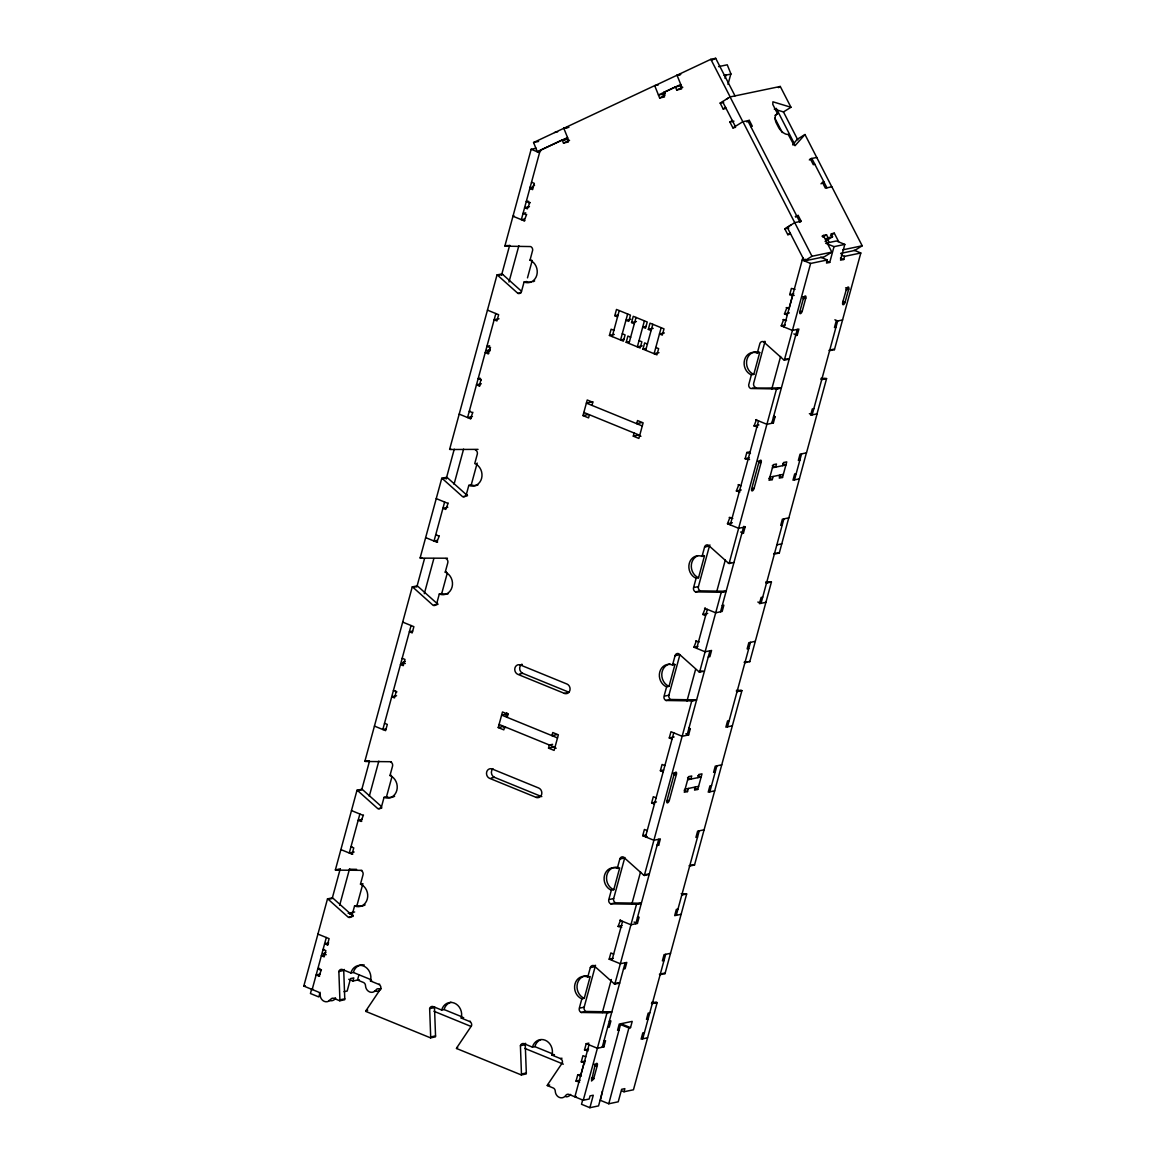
<?xml version="1.0" encoding="UTF-8"?>
<svg xmlns="http://www.w3.org/2000/svg" width="1166" height="1166" viewBox="0 0 1166 1166"><rect width="100%" height="100%" fill="white"/><g stroke="black" fill="none" stroke-linecap="round" stroke-linejoin="round"><path stroke-width="1.5" d="M320.082 968.946L320.271 970.112L321.32 970.068M602.428 1091.084L600.403 1100.34L608.783 1103.765L618.228 1101.797L621.624 1089.321L624.859 1088.636L624.014 1091.755L621.915 1090.91M608.783 1103.765L628.897 1027.96L630.514 1027.625L632.205 1021.387L619.248 1024.083L617.557 1030.321L619.175 1029.986M478.045 449.362L450.47 449.522A3.338 2.9 78.2 0 1 449.639 449.318L497.022 274.928A3.338 2.9 78.2 0 1 497.78 275.395L517.879 293.366A3.338 2.9 78.2 0 0 521.523 291.383L524.073 282.026A11.689 10.159 78.2 0 0 536.812 275.103A11.689 10.159 78.2 0 0 530.005 260.193L532.658 250.238A3.338 2.9 78.2 0 0 530.603 246.565L505.723 246.172A3.338 2.9 78.2 0 1 504.893 245.968L531.157 149.277L536.185 148.228M751.356 374.884L753.79 374.388L759.722 352.54L757.288 353.05A11.689 10.159 78.2 0 0 744.549 359.973A11.689 10.159 78.2 0 0 751.356 374.884L748.703 384.838A3.338 2.9 78.2 0 0 750.758 388.511L775.638 388.905A3.338 2.9 78.2 0 1 776.469 389.109L781.322 388.089A3.338 2.9 78.2 0 0 780.491 387.899L752.376 388.176M344.232 969.427A3.338 2.9 78.2 0 0 343.722 970.506L344.772 998.825A3.338 2.9 78.2 0 1 344.64 999.758L339.787 1000.778L333.884 998.373A3.338 2.9 78.2 0 0 330.692 999.379A6.675 5.801 78.2 0 1 324.294 1001.375A6.675 5.801 78.2 0 1 320.154 995.064A3.338 2.9 78.2 0 0 318.085 991.916L303.801 986.072L327.5 898.884L332.354 897.864A3.338 2.9 78.2 0 1 333.112 898.33L353.225 916.301L349.173 917.146M361.883 870.346L336.202 870.113A3.338 2.9 78.2 0 1 335.371 869.923L357 790.257L361.868 789.251A3.338 2.9 78.2 0 1 362.626 789.703L381.471 806.551M391.397 761.719L365.716 761.485A3.338 2.9 78.2 0 1 364.871 761.296L412.254 586.906L417.107 585.9A3.338 2.9 78.2 0 1 417.88 586.352L437.979 604.323L433.927 605.169M447.452 558.208L420.955 558.135A3.338 2.9 78.2 0 1 420.124 557.946L441.768 478.279L446.622 477.273A3.338 2.9 78.2 0 1 447.394 477.725L467.493 495.696L463.441 496.541M332.223 898.359L340.268 868.743M361.854 789.28L369.491 761.179M416.889 586.746L424.511 558.645M446.141 479.066L454.244 449.202M501.54 275.161L509.542 245.72M311.716 988.841L310.433 993.519L318.828 996.945L320.096 992.266M326.32 937.508L312.182 989.497L312.998 989.336M359.871 814.014L349.275 853.016L354.129 851.996M411.073 625.53L382.827 729.522L386.063 728.852M444.625 502.036L434.029 541.039L437.265 540.368M495.841 313.552L467.581 417.545L472.449 416.539M320.198 974.106L316.146 974.936L318.945 976.088L321.437 969.675M328.666 942.9L324.614 943.746L327.413 944.883L329.103 938.645L317.924 934.083M340.895 849.591L352.059 854.153L353.764 847.915L350.966 846.778L351.782 846.603M362.218 819.407L358.166 820.252L360.964 821.403L363.471 814.99M425.648 537.613L436.827 542.175L439.334 535.777M448.24 503.012L445.733 509.425L442.934 508.274L447.788 507.268M459.2 414.119L470.379 418.696L472.886 412.283M481.339 383.774L476.486 384.795L479.284 385.931L480.975 379.693L478.177 378.556L479.794 378.207M488.889 351.797L485.245 352.555L488.044 353.692L490.536 347.293M514.177 215.972L512.967 216.235L524.146 220.797L526.653 214.398M529.903 202.432L527.396 208.845L524.598 207.694L529.451 206.688M339.656 905.268L349.596 868.685M369.287 796.218L378.833 761.092M424.307 593.683L433.854 558.558M454.04 484.254L463.587 449.114M508.974 282.055L518.87 245.676M327.5 898.884A3.338 2.9 78.2 0 1 328.258 899.336L348.357 917.307A3.338 2.9 78.2 0 0 352.001 915.339L354.551 905.982A11.689 10.159 78.2 0 0 367.29 899.059A11.689 10.159 78.2 0 0 360.483 884.134L363.02 874.777A3.338 2.9 78.2 0 0 361.081 870.521M390.581 761.894A3.338 2.9 78.2 0 1 392.534 766.149L389.983 775.521A11.689 10.159 78.2 0 1 396.804 790.431A11.689 10.159 78.2 0 1 384.051 797.355L381.515 806.712A3.338 2.9 78.2 0 1 377.871 808.694L357.773 790.708A3.338 2.9 78.2 0 0 357 790.257M412.254 586.906A3.338 2.9 78.2 0 1 413.026 587.358L433.125 605.343A3.338 2.9 78.2 0 0 436.769 603.361L439.305 594.004A11.689 10.159 78.2 0 0 452.058 587.081A11.689 10.159 78.2 0 0 445.237 572.156L447.788 562.799A3.338 2.9 78.2 0 0 445.835 558.543M441.768 478.279A3.338 2.9 78.2 0 1 442.526 478.745L462.64 496.716A3.338 2.9 78.2 0 0 466.269 494.734L468.819 485.377A11.689 10.159 78.2 0 0 481.573 478.454A11.689 10.159 78.2 0 0 474.751 463.543L477.288 454.186A3.338 2.9 78.2 0 0 475.349 449.916M354.551 905.982L356.971 905.472L362.903 883.624M384.051 797.355L386.485 796.844L392.024 776.469M439.305 594.004L441.739 593.494L447.278 573.118M468.819 485.377L471.253 484.867L477.185 463.033M527.484 277.872L532.221 260.455M348.751 979.294L352.948 981.014L353.794 977.895L350.558 978.565L347.162 991.042L344.014 991.698M358.909 974.965L357.525 980.052L363.428 982.457A3.338 2.9 78.2 0 1 365.497 985.62A6.675 5.801 78.2 0 0 369.637 991.931A6.675 5.801 78.2 0 0 376.035 989.919A3.338 2.9 78.2 0 1 379.227 988.914L380.859 988.579M504.659 726.739L503.814 729.858L498.232 727.569L502.473 711.974L508.055 714.262L507.21 717.381M589.428 414.761L588.582 417.88L582.985 415.592L587.227 399.996L592.824 402.285L591.964 405.404M505.913 716.157L506.86 712.688M622.294 333.782L625.093 334.919L623.402 341.157L609.424 335.444L611.115 329.206L613.914 330.357M617.586 316.831L614.788 315.695L616.493 309.456L630.456 315.155L628.765 321.393L625.967 320.256L630.821 319.251M612.194 336.58L619.248 310.579M627.643 314.004L620.574 340.006L623.81 339.335M639.07 340.632L641.854 341.769L640.163 348.007L626.186 342.294L627.891 336.056L630.675 337.207M634.348 323.682L631.564 322.545L633.255 316.307L647.232 322.005L645.527 328.244L642.743 327.107L645.979 326.436M628.955 343.431L636.024 317.429M644.404 320.854L637.336 346.856L642.204 345.836M655.831 347.483L658.63 348.619L656.924 354.858L642.962 349.144L644.652 342.906L647.451 344.057M651.124 330.532L648.325 329.395L650.016 323.157L663.993 328.856L662.303 335.094L659.504 333.957L664.358 332.951M645.716 350.281L652.785 324.279M725.033 78.413L725.981 74.93M661.166 327.704L654.111 353.706L658.965 352.686M727.992 84.375L730.849 73.91M556.78 734.638L551.926 735.644L552.771 732.525L558.354 734.813L554.112 750.408L548.53 748.12L549.375 745.001L552.611 744.331M641.533 422.66L636.68 423.666L637.525 420.547L643.122 422.835L638.881 438.431L633.298 436.142L634.144 433.023M581.834 998.839L584.268 998.329L590.2 976.496L587.766 977.006A11.689 10.159 78.2 0 0 575.013 983.929A11.689 10.159 78.2 0 0 581.834 998.839L579.298 1008.196A3.338 2.9 78.2 0 0 581.236 1012.467L606.116 1012.86A3.338 2.9 78.2 0 1 606.947 1013.05L611.8 1012.044A3.338 2.9 78.2 0 0 610.969 1011.855L586.09 1011.447A3.338 2.9 78.2 0 1 584.151 1007.191L595.17 966.629A3.338 2.9 78.2 0 1 595.374 966.075M587.766 977.006L590.317 967.649A3.338 2.9 78.2 0 1 593.946 965.667L614.059 983.638A3.338 2.9 78.2 0 0 614.817 984.089L619.671 983.084A3.338 2.9 78.2 0 1 618.913 982.632M611.348 890.212L613.768 889.716L619.714 867.868L617.28 868.378A11.689 10.159 78.2 0 0 604.527 875.302A11.689 10.159 78.2 0 0 611.348 890.212L608.798 899.569A3.338 2.9 78.2 0 0 610.751 903.839L635.63 904.233A3.338 2.9 78.2 0 1 636.461 904.437L641.315 903.417A3.338 2.9 78.2 0 0 640.484 903.227L615.604 902.819A3.338 2.9 78.2 0 1 613.666 898.563L624.685 858.001A3.338 2.9 78.2 0 1 624.874 857.462M617.28 868.378L619.816 859.021A3.338 2.9 78.2 0 1 623.46 857.039L643.559 875.01A3.338 2.9 78.2 0 0 644.332 875.477L649.185 874.456A3.338 2.9 78.2 0 1 648.427 874.004M666.602 686.861L669.022 686.351L674.954 664.518L672.534 665.028A11.689 10.159 78.2 0 0 659.781 671.951A11.689 10.159 78.2 0 0 666.602 686.861L664.052 696.219A3.338 2.9 78.2 0 0 666.005 700.489L690.87 700.883A3.338 2.9 78.2 0 1 691.715 701.087L696.568 700.066A3.338 2.9 78.2 0 0 695.738 699.877L670.858 699.469A3.338 2.9 78.2 0 1 668.905 695.213L679.924 654.651M672.534 665.028L675.07 655.671A3.338 2.9 78.2 0 1 678.714 653.689L698.813 671.66A3.338 2.9 78.2 0 0 699.585 672.126L704.439 671.106M696.102 578.249L698.536 577.738L704.468 555.89L702.034 556.401A11.689 10.159 78.2 0 0 689.295 563.324A11.689 10.159 78.2 0 0 696.102 578.249L693.566 587.606A3.338 2.9 78.2 0 0 695.504 591.862L720.384 592.27A3.338 2.9 78.2 0 1 721.215 592.459L726.083 591.454A3.338 2.9 78.2 0 0 725.252 591.249L700.372 590.856A3.338 2.9 78.2 0 1 698.419 586.585L709.438 546.038A3.338 2.9 78.2 0 1 709.948 544.959M702.034 556.401L704.585 547.043A3.338 2.9 78.2 0 1 708.228 545.061L728.327 563.047A3.338 2.9 78.2 0 0 729.085 563.499L733.953 562.493M757.288 353.05L759.838 343.693A3.338 2.9 78.2 0 1 763.468 341.711L765.1 341.376M579.633 1082.106L576.033 1081.13L577.724 1074.892L579.356 1074.556M584.895 1062.867L581.266 1061.891L582.956 1055.653L585.755 1056.79M588.116 1050.901L584.516 1049.925L586.207 1043.687L588.903 1043.133M623.504 968.99L625.122 968.655L626.812 962.416L620.341 963.757L609.162 959.195L610.853 952.957L613.651 954.094M621.667 927.407L618.067 926.445L620.574 920.032M657.056 845.496L658.673 845.161L660.364 838.922L653.893 840.278L642.714 835.701L644.404 829.463L647.203 830.615M654.403 804.088L651.619 802.951L653.31 796.713L656.108 797.85M663.163 771.848L660.379 770.711L662.069 764.473L664.868 765.61M672.068 739.098L669.269 737.961L670.975 731.709L682.139 736.285L688.625 734.93L690.316 728.692L688.917 728.123M708.272 657.012L709.89 656.677L711.581 650.439L705.109 651.794L693.93 647.217L696.423 640.819M705.619 615.604L702.821 614.467L705.328 608.054M741.824 533.532L743.442 533.183L745.132 526.945L738.661 528.3L727.482 523.738L729.974 517.325M739.987 491.95L736.373 490.973L738.88 484.56M749.549 459.535L745.132 458.734L746.823 452.495L749.534 451.942M757.638 426.945L754.038 425.984L756.545 419.571M795.576 335.633L797.209 335.298L798.899 329.06L792.414 330.415L781.235 325.839L783.741 319.44M787.283 315.024L784.485 313.887L786.992 307.474M794.163 295.464L789.717 294.648L791.408 288.41L795.008 289.372M589.005 1044.838L574.867 1096.827L576.398 1096.506M611.961 960.332L622.557 921.344M673.759 732.86L645.512 836.853L647.13 836.518M696.714 648.369L707.31 609.366M730.266 524.875L758.527 420.882M784.033 326.99L802.893 257.599M577.724 1074.892L580.551 1076.043L584.079 1063.042M792.53 295.8L789.003 308.801L786.19 307.649M602.341 1012.598L611.334 979.498M631.972 903.548L640.557 871.935M686.993 701.014L695.592 669.401M716.726 591.57L725.325 559.957M771.673 389.371L780.608 356.461M582.781 1099.596L581.513 1104.275L589.894 1107.7L598.552 1105.893L620.516 1024.535L622.134 1024.2L630.514 1027.625M339.787 1000.778A3.338 2.9 78.2 0 0 339.904 999.83L338.854 971.511A3.338 2.9 78.2 0 1 342.498 969.544L350.879 972.969A11.689 10.159 78.2 0 1 363.632 966.046A11.689 10.159 78.2 0 1 370.453 980.956L378.833 984.381A3.338 2.9 78.2 0 1 380.772 988.637L366.08 1010.528A3.338 2.9 78.2 0 0 365.73 1011.374L430.56 1037.871A3.338 2.9 78.2 0 0 430.691 1036.924L429.642 1008.605A3.338 2.9 78.2 0 1 433.271 1006.622L441.666 1010.048A11.689 10.159 78.2 0 1 454.405 1003.124A11.689 10.159 78.2 0 1 461.226 1018.049L469.606 1021.474A3.338 2.9 78.2 0 1 471.56 1025.73L456.868 1047.622A3.338 2.9 78.2 0 0 456.504 1048.467L521.333 1074.95A3.338 2.9 78.2 0 0 521.464 1074.017L520.415 1045.698A3.338 2.9 78.2 0 1 524.059 1043.716L532.439 1047.141A11.689 10.159 78.2 0 1 545.178 1040.218A11.689 10.159 78.2 0 1 551.999 1055.128L560.38 1058.553A3.338 2.9 78.2 0 1 562.333 1062.824L547.641 1084.701A3.323 2.886 78.2 0 0 547.277 1085.546L553.18 1087.965A3.338 2.9 78.2 0 1 555.249 1091.114A6.675 5.801 78.2 0 0 559.374 1097.425A6.675 5.801 78.2 0 0 565.787 1095.428A3.338 2.9 78.2 0 1 568.979 1094.422L583.262 1100.252L606.947 1013.065M614.817 984.089L636.461 904.437M644.332 875.477L691.715 701.087M699.585 672.126L721.215 592.459M729.085 563.499L776.469 389.109M763.468 341.711L783.581 359.682A3.338 2.9 78.2 0 0 784.339 360.148L810.618 263.458L827.35 259.96L826.505 263.079L829.74 262.408L834.011 246.653L844.811 244.408L840.526 260.164L843.776 259.479L844.621 256.36L860.814 252.993L834.448 349.654L829.594 350.66A3.338 2.9 78.2 0 1 829.011 350.339M594.864 1065.943L591.512 1080.999L593.538 1079.206L597.298 1065.447A2.507 1.079 -67.8 0 0 596.715 1063.363A2.507 1.079 -67.8 0 0 594.864 1065.943L597.298 1065.447L593.946 1064.077M666.923 800.765L673.977 774.778A2.507 1.064 -67.8 0 1 675.828 772.183A2.507 1.064 -67.8 0 1 676.411 774.268L669.342 800.27A2.507 1.064 -67.8 0 1 667.491 802.864A2.507 1.064 -67.8 0 1 666.923 800.765L669.342 800.27M751.676 488.802L758.745 462.8A2.507 1.064 -67.8 0 1 760.596 460.206A2.507 1.064 -67.8 0 1 761.165 462.29L754.111 488.292A2.507 1.064 -67.8 0 1 752.259 490.886A2.507 1.064 -67.8 0 1 751.676 488.802L754.111 488.292M602.239 1047.243L625.195 962.752M635.791 923.749L658.746 839.258M687.007 735.265L709.963 650.774M720.559 611.786L743.514 527.28M771.761 423.302L797.282 329.395M586.207 1043.687L597.386 1048.263L603.857 1046.908L605.562 1040.67L603.944 1041.005M619.758 920.193L630.937 924.769L637.408 923.414L639.114 917.176L637.496 917.511M755.728 419.745L766.907 424.307L773.379 422.952L775.084 416.714L773.685 416.145M589.894 1107.7L593.275 1095.224L590.04 1095.894L589.194 1099.013L583.262 1100.252M687.546 777.722L690.899 779.092L691.744 775.973L688.508 776.658L684.267 792.253L687.503 791.583L688.348 788.449M772.3 465.759L775.652 467.129L776.498 464.01L773.262 464.68L769.021 480.275L772.271 479.605L773.116 476.486M695.373 786.992L694.528 790.111L697.764 789.44L702.005 773.845L698.755 774.515L697.909 777.635M780.127 475.014L779.282 478.133L782.517 477.462L786.758 461.867L783.523 462.538L782.678 465.657M642.728 1038.804L665.684 954.313M676.28 915.325L699.236 830.833M709.832 791.831L716.901 765.829M727.482 726.841L750.452 642.335M783.902 518.812L761.034 603.347L757.842 602.035M794.498 479.824L801.567 453.822M848.702 289.124L845.044 302.227L842.61 302.723L846.283 289.62A2.507 1.064 -67.8 0 1 848.134 287.04A2.507 1.064 -67.8 0 1 848.702 289.124L845.569 287.842M775.288 553.252L773.67 553.588A3.338 2.9 78.2 0 0 774.428 554.054L779.296 553.034L788.77 517.806M782.299 525.094L780.681 525.429L782.371 519.191L788.857 517.835L806.42 452.802M817.016 413.813L826.577 378.615A3.323 2.886 78.2 0 0 825.747 378.411L821.083 378.338M651.648 1002.323L656.312 1002.396A3.338 2.9 78.2 0 1 657.143 1002.6L633.459 1089.787L624.014 1091.755M659.402 974.193A3.338 2.9 78.2 0 0 660.16 974.645L665.014 973.639L686.657 893.972A3.338 2.9 78.2 0 0 685.827 893.783L681.163 893.71M689.091 865.711A3.338 2.9 78.2 0 0 689.674 866.032L694.528 865.012L741.911 690.622A3.338 2.9 78.2 0 0 741.08 690.432L736.416 690.345M744.52 662.477A3.338 2.9 78.2 0 0 744.928 662.667L749.782 661.661L771.426 581.994A3.338 2.9 78.2 0 0 770.595 581.805L765.931 581.732M792.705 144.89L797.165 139.337L804.977 134.527L831.766 186.764M726.316 99.256L728.196 98.09M725.864 108.409L723.168 108.963L720.151 103.089L730.149 96.88L710.837 59.306L654.724 85.73M723.168 108.963L725.675 107.403M778.392 87.625L780.273 86.459L790.971 107.272L783.465 111.936L774.268 109.123M735.6 127.327L732.904 127.896L729.887 122.022L732.379 120.477M732.904 127.896L742.902 121.672L811.988 256.258L831.839 252.118L823.283 235.459L822.03 236.246M746.808 121.934L749.301 120.375L752.318 126.249L750.7 126.584M775.084 115.332L777.576 113.772L772.81 104.43L772.898 101.806L790.971 107.272M809.321 159.961L811.813 158.416L826.913 187.77M820.981 183.805L823.983 181.94L822.365 182.275L825.382 188.149L831.854 186.793L862.199 245.793L854.693 250.457L840.628 253.401M795.299 216.541L798.171 215.433L801.188 221.292L799.934 222.079M795.678 216.978L798.171 215.433M789.091 226.146L790.971 224.98M790.504 234.118L787.808 234.687L784.791 228.813L794.789 222.604L801.188 221.292M787.808 234.687L790.315 233.127M822.773 237.121L826.519 234.789L828.02 237.718L832.553 236.785L831.052 233.841L834.288 233.171L838.573 241.493M830.542 235.503L834.288 233.171M826.155 238.884L828.02 237.718M825.062 241.449L832.553 236.785M787.21 227.312L804.496 260.922L811.988 256.258M831.839 252.118L824.347 256.782L804.496 260.922M540.645 151.055L537.293 151.755L533.576 142.5L654.68 85.628L658.324 84.87M711.464 60.282L715.691 58.3L735.003 95.86M568.323 142.019L567.084 138.929L562.231 139.949L540.208 150.268L521.348 219.66L524.583 218.989M675.449 86.896L676.688 89.971L681.542 88.966L680.303 85.876L675.449 86.896L663.687 92.406L664.926 95.481L659.635 97.959L654.68 85.628M537.293 151.755L567.565 137.559M680.769 84.506L658.44 94.971L664.912 93.63L664.299 92.085M564.329 140.226L567.084 138.929M662.273 94.869L664.912 93.63M562.231 139.949L563.47 143.024L569.562 140.386M676.688 89.971L682.78 87.319M804.977 134.527L795.095 145.648A3.323 1.574 58.1 0 1 793.755 144.671L788.143 134.323A11.66 5.509 58.2 0 1 784.179 133.303L783.392 132.778A11.704 5.538 58.2 0 1 781.001 130.679A11.66 5.509 58.2 0 1 778.888 128.027L775.958 122.357A11.704 5.538 58.2 0 1 775.215 119.442A11.66 5.509 58.2 0 1 775.215 116.877L775.346 116.09A11.66 5.509 58.2 0 1 777.62 113.831M710.837 59.306L715.691 58.3M681.979 87.494L677.009 75.163L680.653 74.405M677.052 75.265L680.521 74.537M718.606 66.608L727.249 64.8L730.98 74.056L724.057 75.498M659.635 97.959L664.489 96.953L663.25 93.863M568.76 140.547L563.79 128.216L568.658 127.211M563.834 128.318L568.702 127.313M554.564 132.472L557.654 131.831M780.273 86.459L730.076 96.924L742.829 121.73L749.301 120.375M720.151 103.089L723.663 102.36M533.576 142.5L538.59 141.45M563.47 143.024L567.521 142.179M729.887 122.022L733.939 121.177M532.221 187.945L529.801 188.455L532.614 189.606L534.32 183.368L531.521 182.217M527.484 201.193L526.26 201.456L529.087 202.607M525.735 212.853L523.038 213.422L525.837 214.559M816.768 157.439L810.283 158.795L813.3 164.654L814.932 164.319M524.146 220.797L524.948 220.636M504.893 245.968L507.312 245.458M505.723 246.172L509.775 245.326M530.005 260.193L531.215 259.931M497.022 274.928L501.876 273.923A3.338 2.9 78.2 0 1 502.633 274.374L521.479 291.223M498.596 275.22L502.633 274.374M524.073 282.026L526.493 281.516A11.689 10.159 78.2 0 0 531.507 282.099M784.791 228.813L788.843 227.968M517.879 293.366L521.115 292.681M823.283 235.459L826.519 234.789M499.004 318.784L494.136 319.79L496.935 320.941L498.64 314.703L487.461 310.127M842.858 249.83L862.199 245.793M805.575 259.333L802.223 260.033L810.618 263.458M614.788 315.695L618.024 315.009M489.633 345.748L486.936 346.317L489.735 347.453M631.564 322.545L636.417 321.524M488.044 353.692L488.845 353.531M789.717 294.648L793.769 293.803M609.424 335.444L614.278 334.438M648.325 329.395L653.179 328.375M803.316 298.7L805.75 298.204L802.558 296.893M846.152 289.722L848.571 289.226M626.186 342.294L629.436 341.623M784.485 313.887L789.353 312.867M642.962 349.144L646.197 348.474M786.54 320.577L782.94 319.601M479.284 385.931L480.086 385.757M781.235 325.839L785.286 324.993M842.624 319.95L836.139 321.306L834.448 327.544L836.066 327.209M470.087 411.146L469.286 411.306L472.07 412.443M470.379 418.696L471.195 418.521M830.454 349.873L833.69 349.188A3.338 2.9 78.2 0 0 834.448 349.654M785.199 359.347L788.435 358.676A3.338 2.9 78.2 0 0 789.193 359.128L784.339 360.148M592.867 401.76L586.396 403.115L642.277 425.954M582.985 415.592L587.853 414.586M449.639 449.318L450.848 449.07M820.893 379.431L824.93 378.586M775.638 388.905L779.69 388.074M821.724 379.62L826.577 378.615M633.298 436.142L638.152 435.137L640.95 436.273M442.526 478.745L446.578 477.9M773.466 417.049L775.084 416.714M813.941 408.625L812.323 408.96L810.632 415.198L817.104 413.843L806.508 452.845L800.036 454.201L798.346 460.439L799.963 460.104M754.038 425.984L758.891 424.963M466.269 494.734L467.085 494.573M750.438 453.472L746.823 452.495M745.132 458.734L749.184 457.888M758.745 462.8L761.165 462.29L757.973 460.993M436.536 534.626L435.734 534.8L438.518 535.937M772.417 467.799L785.913 464.986L782.721 463.674M436.827 542.175L437.644 542.015M769.881 477.156L783.363 474.343M796.291 473.615L794.673 473.95L792.967 480.188L799.453 478.847M736.373 490.973L741.241 489.968M420.124 557.946L421.742 557.61M445.237 572.156L446.461 571.908M732.773 518.462L729.173 517.485M413.026 587.358L417.064 586.513M727.482 523.738L732.335 522.718M704.585 547.043L708.636 546.198M436.769 603.361L437.571 603.186M781.774 543.822L776.906 544.843M728.327 563.047L731.024 562.478M776.906 552.917L777.722 552.757M412.618 631.097L409.383 631.768L412.181 632.905L413.872 626.667L402.693 622.105M694.368 587.431L698.419 586.585M695.504 591.862L699.556 591.016M721.2 592.095L725.252 591.249M766.543 582.65L770.595 581.805M771.426 581.994L766.558 583.015A3.338 2.9 78.2 0 0 765.727 582.811M722.25 605.548L723.867 605.198L722.177 611.436L715.691 612.791L704.526 608.229M762.739 597.109L761.121 597.444L759.416 603.682L765.902 602.326M702.821 614.467L707.689 613.447M567.682 692.706L564.431 693.391L517.864 674.356A5.014 4.358 78.2 0 1 514.935 667.972A5.014 4.358 78.2 0 1 520.4 664.999L522.018 664.664M396.586 695.752L391.718 696.758L394.516 697.909L396.207 691.671L393.423 690.52M519.482 674.021L522.718 673.35L569.3 692.371M699.221 641.956L695.621 640.979M693.93 647.217L697.968 646.372M675.07 655.671L679.122 654.826M755.306 641.329L748.82 642.685L747.129 648.923L748.747 648.587M698.813 671.66L702.049 670.989M744.156 662.215L746.852 661.661M508.114 713.738L501.628 715.093L557.523 737.918M498.232 727.569L503.085 726.564L505.884 727.701M664.868 696.058L668.905 695.213M364.871 761.296L367.305 760.786M366.518 761.325L369.214 760.757M666.005 700.489L670.042 699.644M691.686 700.722L695.738 699.877M737.029 691.278L741.08 690.432M741.911 690.622L737.058 691.642A3.338 2.9 78.2 0 0 736.431 691.467M389.983 775.521L391.208 775.259M548.53 748.12L553.384 747.115L556.182 748.251M357.773 790.708L361.824 789.878M688.698 729.027L690.316 728.692M729.187 720.603L727.569 720.938L725.864 727.176L732.35 725.82M669.269 737.961L674.137 736.941M491.221 778.013L494.471 777.343L541.039 796.363A5.014 4.358 78.2 0 0 541.826 796.597M378.688 808.519L381.923 807.849M360.964 821.403L361.781 821.228M660.379 770.711L663.614 770.041M536.185 797.384A5.014 4.358 78.2 0 0 541.651 794.41A5.014 4.358 78.2 0 0 538.721 788.027L492.154 768.992A5.014 4.358 78.2 0 0 486.688 771.965A5.014 4.358 78.2 0 0 489.603 778.349L536.185 797.384L539.421 796.699M673.977 774.778L676.411 774.268L673.219 772.956M721.754 764.823L715.268 766.164L713.577 772.402L715.195 772.067M687.663 779.777L701.145 776.964L697.953 775.652M352.059 854.153L352.875 853.978M685.112 789.134L698.609 786.321M711.522 785.592L709.905 785.928L708.214 792.166L714.685 790.825M651.619 802.951L656.473 801.931M335.371 869.923L338.606 869.238M337.003 869.953L340.253 869.268M360.483 884.134L361.693 883.886M328.258 899.336L332.31 898.49M642.714 835.701L645.949 835.031M704.089 829.813L697.618 831.169L695.927 837.407L697.545 837.071M348.182 913.328L354.668 911.972M351.053 913.444L349.436 913.78L352.788 915.15M619.816 859.021L623.868 858.176M352.001 915.339L352.817 915.164M643.559 875.01L644.375 874.85M644.915 874.733L647.611 874.179M690.257 865.289L692.954 864.72M327.413 944.883L328.229 944.722M323.871 949.299L323.069 949.459L325.853 950.611L324.163 956.849L321.35 955.697L323.769 955.187A2.507 1.064 -67.8 0 1 325.853 952.593M609.614 899.409L613.666 898.563M610.751 903.839L614.803 902.994M319.426 968.348L317.808 968.698L320.635 969.85M636.432 904.073L640.484 903.227M681.775 894.628L685.827 893.783M681.804 894.992L686.657 893.972M338.854 971.511L342.906 970.666M318.945 976.088L319.746 975.913M350.879 972.969L353.313 972.459A11.689 10.159 78.2 0 1 362.247 964.821M303.801 986.072L305.332 985.751M677.971 909.086L676.353 909.422L674.662 915.66L681.133 914.304M352.948 981.014L359.245 979.702M618.067 926.445L622.105 925.6M370.453 980.956L371.663 980.708M378.833 984.381L379.635 984.206M334.7 998.198L335.517 998.038M340.72 999.67L344.772 998.825M609.162 959.195L613.214 958.35M366.08 1010.528L367.713 1010.193M365.73 1011.374L366.532 1011.213M594.762 965.492L595.578 965.331M590.317 967.649L594.354 966.803M670.537 953.307L664.066 954.648L662.375 960.901L663.993 960.551M429.642 1008.605L433.679 1007.759M441.666 1010.048L444.086 1009.537L462.028 1016.869M614.059 983.638L618.097 982.792M661.822 973.683L663.439 973.348M461.226 1018.049L463.645 1017.539M469.606 1021.474L470.423 1021.299M431.493 1036.749L435.545 1035.918L434.495 1007.584A3.338 2.9 78.2 0 1 434.699 1007.045M430.56 1037.871L435.414 1036.851A3.338 2.9 78.2 0 0 435.545 1035.918M580.1 1008.036L584.151 1007.191M581.236 1012.467L585.288 1011.622M606.918 1012.686L610.969 1011.855M652.26 1003.241L656.312 1002.396M657.143 1002.6L652.29 1003.605A3.338 2.9 78.2 0 0 651.459 1003.416M456.868 1047.622L457.67 1047.447M456.504 1048.467L457.305 1048.292M609.308 1021.241L610.926 1020.906L609.235 1027.144L607.617 1027.479M649.797 1012.817L648.165 1013.152L646.474 1019.39L648.092 1019.055M524.86 1043.541L525.677 1043.381M520.415 1045.698L524.467 1044.853M532.439 1047.141L534.873 1046.631L552.801 1053.962M644.419 1032.566L642.801 1032.901L641.111 1039.154L647.582 1037.798M551.999 1055.128L554.433 1054.618M584.516 1049.925L588.553 1049.079M560.38 1058.553L561.997 1058.218M522.266 1073.842L526.318 1072.997L525.268 1044.678A3.338 2.9 78.2 0 1 525.472 1044.124M581.266 1061.891L585.317 1061.045M521.333 1074.95L526.201 1073.944A3.338 2.9 78.2 0 0 526.318 1072.997M580.551 1076.043L581.368 1075.868M547.641 1084.701L548.443 1084.54M547.277 1085.546L549.711 1085.05M576.033 1081.13L580.085 1080.284M591.337 1078.944L593.771 1078.448M350.383 869.253L356.607 869.355M844.811 244.408L836.43 240.983L825.63 243.228L834.011 246.653M854.11 250.253L860.814 252.993M841.269 254.99L844.621 256.36M840.424 258.109L843.776 259.479M820.645 257.22L827.35 259.96M826.388 261.038L829.74 262.408M531.157 149.277L539.537 152.702M842.96 301.367L845.175 302.125A2.507 1.064 -67.8 0 1 843.324 304.705A2.507 1.064 -67.8 0 1 842.741 302.621M530.195 186.954L532.294 187.813A2.507 1.064 -67.8 0 1 534.553 185.292M834.871 319.79L837.669 320.927L812.163 414.819L809.364 413.682M793.842 333.928L797.209 335.298M771.994 422.384L773.379 422.952M486.514 350.077L489.705 351.374M779.165 476.092L782.517 477.462M768.919 478.235L772.271 479.605M583.845 412.473L639.74 435.312M738.078 484.735L740.862 485.872M743.733 526.376L745.132 526.945M740.643 532.046L743.442 533.183M436.244 498.611L447.423 503.187M520.4 664.999L566.982 684.034A5.014 4.358 78.2 0 1 569.897 690.418A5.014 4.358 78.2 0 1 564.431 693.391M685.827 733.793L688.625 734.93M402.183 658.294L404.966 659.431L403.276 665.669L400.477 664.533L402.911 664.022A2.507 1.064 -67.8 0 1 405.17 661.501M402.547 662.375L405.345 663.512M694.411 788.07L697.764 789.44M684.15 790.213L687.503 791.583M499.092 724.45L554.972 747.289M384.518 723.284L387.316 724.421L385.611 730.659L374.446 726.097M657.274 844.592L658.673 845.161M634.056 922.044L637.408 923.414M351.476 810.589L362.655 815.151M620.516 1024.535L628.897 1027.96M602.472 1046.339L603.857 1046.908M322.88 953.322L326.232 954.692M353.313 972.459L371.24 979.775M379.227 988.914L380.714 989.526M433.985 1011.286L470.918 1026.386M524.758 1048.38L563.353 1064.15M591.57 1077.967L593.669 1078.827M783.392 111.776L797.806 139.905M776.25 108.336L794.469 143.884M774.88 118.16L782.284 132.545M827.496 239.219L828.924 242.003M747.756 120.666L799.643 221.584M722.57 101.588L735.323 126.394M779.296 553.034A3.338 2.9 78.2 0 1 778.524 552.582M749.782 661.661A3.338 2.9 78.2 0 1 749.199 661.341M694.528 865.012A3.338 2.9 78.2 0 1 693.77 864.56M665.014 973.639A3.338 2.9 78.2 0 1 664.256 973.173M379.664 990.24A6.675 5.801 78.2 0 1 374.49 990.925M363.253 964.85A11.689 10.159 78.2 0 1 364.229 964.982M444.086 1009.537A11.689 10.159 78.2 0 1 451.009 1002.221M534.859 1046.631A11.689 10.159 78.2 0 1 540.791 1039.635M570.64 1094.408A6.675 5.801 78.2 0 1 565.962 1096.812M335.546 998.358A6.675 5.801 78.2 0 1 329.147 1000.37M755.612 387.491A3.338 2.9 78.2 0 1 753.673 383.235L764.692 342.673A3.338 2.9 78.2 0 1 764.896 342.134M753.79 374.388A11.689 10.159 78.2 0 1 746.619 361.314A11.689 10.159 78.2 0 1 756.384 351.841M758.075 352.03A11.689 10.159 78.2 0 1 759.722 352.54M534.655 280.933A11.689 10.159 78.2 0 1 533.124 281.676M487.665 352.045A2.507 1.064 -67.8 0 1 489.152 349.625A2.507 1.064 -67.8 0 1 490.245 350.296M394.633 796.261A11.689 10.159 78.2 0 1 386.485 796.844M365.133 904.889A11.689 10.159 78.2 0 1 356.971 905.472M584.268 998.329A11.689 10.159 78.2 0 1 577.097 985.27A11.689 10.159 78.2 0 1 586.862 975.782M613.768 889.716A11.689 10.159 78.2 0 1 606.743 875.71A11.689 10.159 78.2 0 1 618.053 867.358M522.718 673.35A5.014 4.358 78.2 0 1 521.931 664.154M494.471 777.343A5.014 4.358 78.2 0 1 492.926 768.671M477.885 485.027A11.689 10.159 78.2 0 1 471.253 484.867M448.371 593.64A11.689 10.159 78.2 0 1 441.739 593.494M669.022 686.351A11.689 10.159 78.2 0 1 661.778 674.24A11.689 10.159 78.2 0 1 669.94 663.935M673.307 664.008A11.689 10.159 78.2 0 1 674.954 664.518M698.536 577.738A11.689 10.159 78.2 0 1 691.292 566.589A11.689 10.159 78.2 0 1 697.836 555.745M702.821 555.395A11.689 10.159 78.2 0 1 704.468 555.89M396.921 691.846A2.507 1.064 -67.8 0 1 395.697 690.87M480.975 380.145A2.507 1.064 -67.8 0 1 480.509 378.469M529.83 202.636A2.507 1.064 -67.8 0 1 528.664 201.237M802.266 311.06A2.507 1.064 -67.8 0 1 800.415 313.654A2.507 1.064 -67.8 0 1 799.832 311.57M803.359 298.569L799.789 311.701L802.223 311.205L805.793 298.059A2.507 1.064 -67.8 0 0 805.21 295.975A2.507 1.064 -67.8 0 0 803.359 298.569"/></g></svg>
